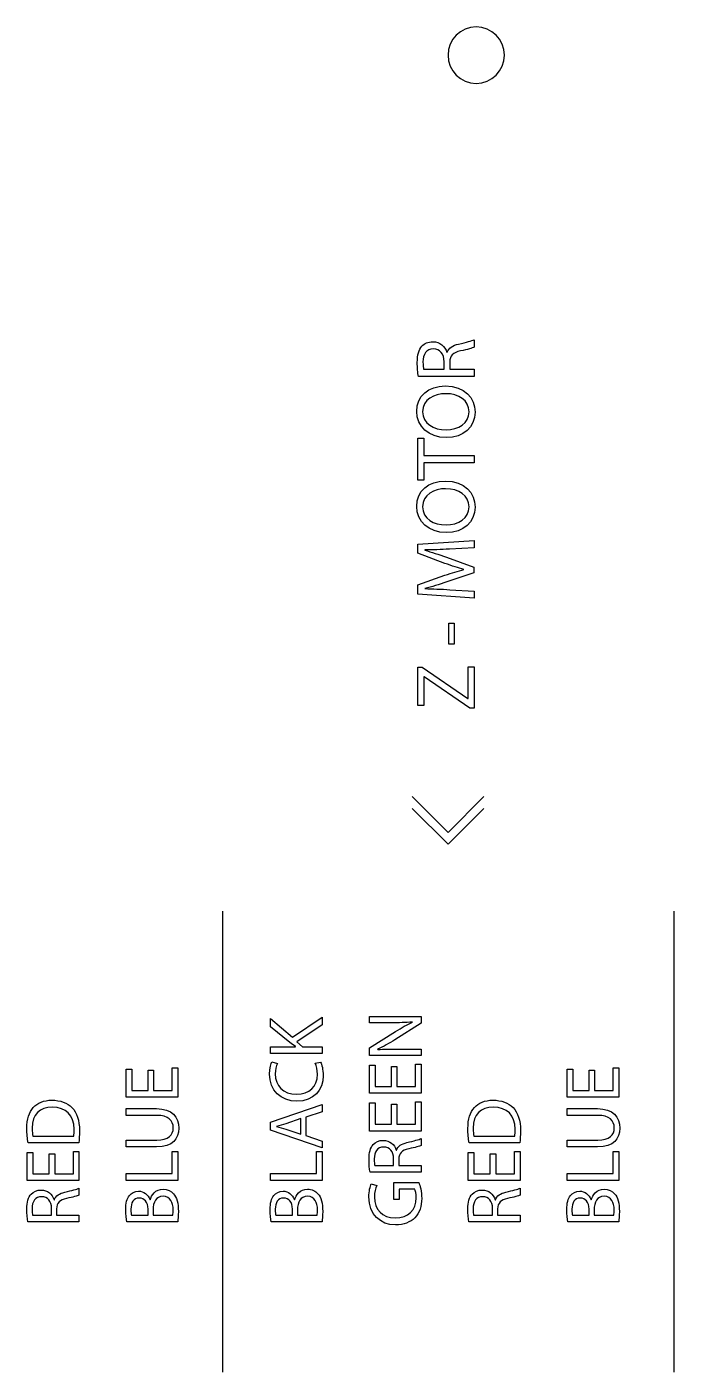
# Model space of a CAD drawing. Header units: millimetres. Extents: x 28 to 1172, y 29 to 868.
# Drawn here: x 247.1 to 273.3, y 626.3 to 680.6 of the extents above; entities that cross this region are included whole.
import ezdxf

# ---------------------------------------------------------------- set-up
doc = ezdxf.new("R2010")
doc.units = ezdxf.units.MM
doc.layers.add('Layer_1', color=7, linetype='CONTINUOUS', true_color=0xffffff)

msp = doc.modelspace()

# ---------------------------------------------------------------- linework, layer by layer
at = {"layer": 'Layer_1', "color": 1, "true_color": 0xff0000}
msp.add_lwpolyline([(264.139, 679.508), (264.139, 679.508)], dxfattribs=at)
at = {"layer": 'Layer_1', "color": 5, "true_color": 0x0000ff}
for points in [[(265.192, 668.007), (265.192, 667.703)], [(264.204, 667.094), (264.204, 666.816), (265.192, 666.816), (265.192, 666.521), (262.941, 666.521), (262.941, 666.521)], [(263.98, 666.816), (263.98, 667.117)], [(264.095, 667.5), (264.106, 667.5)], [(263.148, 666.816), (263.98, 666.816), (263.98, 666.816)], [(264.028, 666.138), (264.028, 666.138)], [(264.061, 664.364), (264.061, 664.364)], [(263.161, 663.03), (263.161, 662.336), (262.911, 662.336), (262.911, 664.025), (263.161, 664.025), (263.161, 663.328), (265.192, 663.328), (265.192, 663.03), (263.161, 663.03), (263.161, 663.03)], [(264.028, 662.297), (264.028, 662.297)], [(264.061, 660.524), (264.061, 660.524)], [(264.014, 658.968), (262.91, 659.375), (262.91, 659.75), (265.192, 659.893), (265.192, 659.601), (264.19, 659.547), (264.19, 659.547)], [(263.205, 659.51), (263.205, 659.503)], [(264.072, 659.216), (265.179, 658.813), (265.179, 658.589), (264.092, 658.217)], [(264.214, 657.906), (265.192, 657.845), (265.192, 657.564), (262.91, 657.723), (262.91, 658.099), (264.014, 658.488)], [(264.782, 658.718), (264.782, 658.725)], [(263.205, 657.956), (263.205, 657.95)], [(264.17, 655.711), (264.17, 656.547), (264.387, 656.547), (264.387, 655.711), (264.17, 655.711), (264.17, 655.711)], [(265.02, 653.12), (263.168, 654.383), (263.158, 654.383), (263.158, 653.229), (262.911, 653.229), (262.911, 654.769), (263.09, 654.769), (264.935, 653.51), (264.945, 653.51), (264.945, 654.786), (265.192, 654.786), (265.192, 653.12), (265.02, 653.12), (265.02, 653.12)], [(265.592, 649.55), (264.139, 648.097), (262.686, 649.55)], [(265.592, 649.07), (264.139, 647.617), (262.686, 649.07)], [(255.022, 626.289), (255.022, 644.916)], [(273.283, 626.289), (273.283, 644.916)], [(257.742, 639.604), (256.957, 640.244), (256.957, 640.579), (257.845, 639.822), (259.049, 640.638), (259.049, 640.318), (258.022, 639.632), (258.251, 639.43), (259.049, 639.43), (259.049, 639.16), (256.957, 639.16), (256.957, 639.16)], [(261.832, 640.405), (260.956, 640.405), (260.956, 640.66), (263.049, 640.66), (263.049, 640.387), (261.987, 639.722)], [(262.695, 640.427), (262.692, 640.436)], [(263.049, 639.089), (260.956, 639.089), (260.956, 639.387), (262.015, 640.055)], [(256.957, 639.16), (256.957, 639.43), (257.966, 639.43), (257.966, 639.44)], [(261.288, 639.334), (261.292, 639.325)], [(262.155, 639.343), (263.049, 639.343), (263.049, 639.089), (263.049, 639.089)], [(257.016, 638.825), (257.236, 638.757)], [(258.767, 638.766), (258.984, 638.819), (258.984, 638.819)], [(262.068, 638.642), (262.068, 637.832), (262.823, 637.832), (262.823, 638.738), (263.049, 638.738), (263.049, 637.558), (260.956, 637.558), (260.956, 638.692), (261.183, 638.692), (261.183, 637.832), (261.844, 637.832), (261.844, 638.642), (262.068, 638.642), (262.068, 638.642)], [(252.228, 638.484), (252.228, 637.673), (252.982, 637.673), (252.982, 638.58), (253.209, 638.58), (253.209, 637.4), (251.116, 637.4), (251.116, 638.534), (251.343, 638.534), (251.343, 637.673), (252.004, 637.673), (252.004, 638.484), (252.228, 638.484), (252.228, 638.484)], [(270.068, 638.484), (270.068, 637.673), (270.823, 637.673), (270.823, 638.58), (271.049, 638.58), (271.049, 637.4), (268.957, 637.4), (268.957, 638.534), (269.183, 638.534), (269.183, 637.673), (269.844, 637.673), (269.844, 638.484), (270.068, 638.484), (270.068, 638.484)], [(258.391, 635.845), (259.049, 635.627), (259.049, 635.348), (256.957, 636.062), (256.957, 636.385), (259.049, 637.099), (259.049, 636.811), (258.391, 636.587), (258.391, 635.845), (258.391, 635.845)], [(262.068, 637.115), (262.068, 636.304), (262.823, 636.304), (262.823, 637.211), (263.049, 637.211), (263.049, 636.031), (260.956, 636.031), (260.956, 637.164), (261.183, 637.164), (261.183, 636.304), (261.844, 636.304), (261.844, 637.115), (262.068, 637.115), (262.068, 637.115)], [(252.358, 636.662), (251.116, 636.662), (251.116, 636.935), (252.34, 636.935)], [(270.198, 636.662), (268.957, 636.662), (268.957, 636.935), (270.18, 636.935)], [(257.196, 636.217), (257.196, 636.211)], [(257.575, 636.105), (258.18, 635.901), (258.18, 636.534), (258.18, 636.534)], [(258.18, 636.534), (257.578, 636.326)], [(249.202, 635.556), (247.148, 635.556), (247.148, 635.556)], [(247.343, 635.826), (248.998, 635.826), (248.998, 635.826)], [(251.116, 635.665), (252.358, 635.665)], [(252.349, 635.392), (251.116, 635.392), (251.116, 635.665), (251.116, 635.665)], [(263.049, 635.727), (263.049, 635.448)], [(267.043, 635.556), (264.988, 635.556), (264.988, 635.556)], [(265.183, 635.826), (266.838, 635.826), (266.838, 635.826)], [(268.957, 635.665), (270.198, 635.665)], [(270.189, 635.392), (268.957, 635.392), (268.957, 635.665), (268.957, 635.665)], [(248.228, 635.109), (248.228, 634.299), (248.982, 634.299), (248.982, 635.206), (249.209, 635.206), (249.209, 634.026), (247.116, 634.026), (247.116, 635.159), (247.343, 635.159), (247.343, 634.299), (248.004, 634.299), (248.004, 635.109), (248.228, 635.109), (248.228, 635.109)], [(251.116, 634.038), (251.116, 634.311), (252.982, 634.311), (252.982, 635.206), (253.209, 635.206), (253.209, 634.038), (251.116, 634.038), (251.116, 634.038)], [(256.957, 634.038), (256.957, 634.311), (258.823, 634.311), (258.823, 635.206), (259.049, 635.206), (259.049, 634.038), (256.957, 634.038), (256.957, 634.038)], [(261.938, 634.634), (261.938, 634.911)], [(262.043, 635.261), (262.053, 635.261)], [(266.068, 635.109), (266.068, 634.299), (266.823, 634.299), (266.823, 635.206), (267.049, 635.206), (267.049, 634.026), (264.957, 634.026), (264.957, 635.159), (265.183, 635.159), (265.183, 634.299), (265.845, 634.299), (265.845, 635.109), (266.068, 635.109), (266.068, 635.109)], [(268.957, 634.038), (268.957, 634.311), (270.823, 634.311), (270.823, 635.206), (271.049, 635.206), (271.049, 634.038), (268.957, 634.038), (268.957, 634.038)], [(262.142, 634.889), (262.142, 634.634), (263.049, 634.634), (263.049, 634.364), (260.984, 634.364), (260.984, 634.364)], [(261.174, 634.634), (261.938, 634.634), (261.938, 634.634)], [(261.031, 633.892), (261.251, 633.824)], [(262.791, 633.687), (262.167, 633.687), (262.167, 633.265), (261.95, 633.265), (261.95, 633.954), (262.956, 633.954), (262.956, 633.954)], [(249.209, 633.722), (249.209, 633.442)], [(267.049, 633.722), (267.049, 633.442)], [(248.302, 632.883), (248.302, 632.629), (249.209, 632.629), (249.209, 632.358), (247.144, 632.358), (247.144, 632.358)], [(248.098, 632.629), (248.098, 632.905)], [(248.203, 633.256), (248.212, 633.256)], [(252.004, 632.629), (252.004, 632.874)], [(252.082, 633.247), (252.091, 633.247)], [(252.206, 632.852), (252.206, 632.629), (253.004, 632.629), (253.004, 632.629)], [(257.845, 632.629), (257.845, 632.874)], [(257.922, 633.247), (257.932, 633.247)], [(258.046, 632.852), (258.046, 632.629), (258.844, 632.629), (258.844, 632.629)], [(266.143, 632.883), (266.143, 632.629), (267.049, 632.629), (267.049, 632.358), (264.984, 632.358), (264.984, 632.358)], [(265.938, 632.629), (265.938, 632.905)], [(266.043, 633.256), (266.053, 633.256)], [(269.844, 632.629), (269.844, 632.874)], [(269.922, 633.247), (269.931, 633.247)], [(270.046, 632.852), (270.046, 632.629), (270.844, 632.629), (270.844, 632.629)], [(247.334, 632.629), (248.098, 632.629), (248.098, 632.629)], [(253.203, 632.358), (251.147, 632.358), (251.147, 632.358)], [(251.327, 632.629), (252.004, 632.629), (252.004, 632.629)], [(259.043, 632.358), (256.988, 632.358), (256.988, 632.358)], [(257.168, 632.629), (257.845, 632.629), (257.845, 632.629)], [(265.174, 632.629), (265.938, 632.629), (265.938, 632.629)], [(271.043, 632.358), (268.988, 632.358), (268.988, 632.358)], [(269.168, 632.629), (269.844, 632.629), (269.844, 632.629)]]:
    msp.add_lwpolyline(points, dxfattribs=at)
at = {"layer": 'Layer_1', "color": 1, "true_color": 0xff0000}
for points in [[(265.278, 680.648), (264.649, 680.648), (264.139, 680.138), (264.139, 679.508)], [(266.418, 679.508), (266.418, 680.138), (265.908, 680.648), (265.278, 680.648)], [(264.139, 679.508), (264.139, 678.878), (264.649, 678.367), (265.278, 678.367)], [(265.278, 678.367), (265.908, 678.367), (266.418, 678.878), (266.418, 679.508)]]:
    msp.add_open_spline(points, degree=3, dxfattribs=at)
at = {"layer": 'Layer_1', "color": 5, "true_color": 0x0000ff}
for points in [[(262.894, 667.087), (262.894, 667.402), (262.955, 667.608), (263.08, 667.747)], [(263.08, 667.747), (263.182, 667.858), (263.337, 667.926), (263.517, 667.926)], [(263.547, 667.632), (263.253, 667.632), (263.124, 667.419), (263.124, 667.107)], [(263.517, 667.926), (263.815, 667.926), (264.014, 667.737), (264.095, 667.5)], [(263.98, 667.117), (263.98, 667.432), (263.808, 667.632), (263.547, 667.632)], [(264.106, 667.5), (264.166, 667.672), (264.329, 667.777), (264.566, 667.831)], [(264.647, 667.554), (264.332, 667.486), (264.214, 667.361), (264.204, 667.094)], [(264.566, 667.831), (264.884, 667.906), (265.104, 667.96), (265.192, 668.007)], [(265.192, 667.703), (265.124, 667.666), (264.931, 667.615), (264.647, 667.554)], [(262.941, 666.521), (262.914, 666.67), (262.894, 666.887), (262.894, 667.087)], [(263.124, 667.107), (263.124, 666.965), (263.134, 666.867), (263.148, 666.816)], [(262.87, 665.109), (262.87, 665.735), (263.347, 666.138), (264.028, 666.138)], [(264.028, 666.138), (264.81, 666.138), (265.229, 665.66), (265.229, 665.078)], [(264.041, 665.826), (263.584, 665.826), (263.11, 665.589), (263.11, 665.099)], [(264.989, 665.095), (264.989, 665.562), (264.559, 665.826), (264.041, 665.826)], [(264.069, 664.053), (263.344, 664.053), (262.87, 664.499), (262.87, 665.109)], [(263.11, 665.099), (263.11, 664.608), (263.564, 664.364), (264.061, 664.364)], [(264.061, 664.364), (264.553, 664.364), (264.989, 664.628), (264.989, 665.095)], [(265.229, 665.078), (265.229, 664.472), (264.759, 664.053), (264.069, 664.053)], [(262.87, 661.268), (262.87, 661.894), (263.347, 662.297), (264.028, 662.297)], [(264.028, 662.297), (264.81, 662.297), (265.229, 661.82), (265.229, 661.238)], [(264.041, 661.986), (263.584, 661.986), (263.11, 661.749), (263.11, 661.258)], [(264.989, 661.255), (264.989, 661.722), (264.559, 661.986), (264.041, 661.986)], [(264.069, 660.212), (263.344, 660.212), (262.87, 660.659), (262.87, 661.268)], [(263.11, 661.258), (263.11, 660.767), (263.564, 660.524), (264.061, 660.524)], [(264.061, 660.524), (264.553, 660.524), (264.989, 660.788), (264.989, 661.255)], [(265.229, 661.238), (265.229, 660.632), (264.759, 660.212), (264.069, 660.212)], [(264.19, 659.547), (263.872, 659.53), (263.486, 659.51), (263.205, 659.51)], [(263.205, 659.503), (263.469, 659.422), (263.757, 659.33), (264.072, 659.216)], [(264.782, 658.725), (264.552, 658.786), (264.302, 658.867), (264.014, 658.968)], [(264.014, 658.488), (264.295, 658.583), (264.545, 658.657), (264.782, 658.718)], [(264.092, 658.217), (263.767, 658.109), (263.476, 658.021), (263.205, 657.956)], [(263.205, 657.95), (263.489, 657.943), (263.868, 657.926), (264.214, 657.906)], [(262.692, 640.436), (262.413, 640.411), (262.158, 640.405), (261.832, 640.405)], [(262.015, 640.055), (262.261, 640.207), (262.481, 640.331), (262.695, 640.427)], [(257.966, 639.44), (257.885, 639.496), (257.811, 639.551), (257.742, 639.604)], [(261.987, 639.722), (261.754, 639.576), (261.515, 639.437), (261.288, 639.334)], [(261.292, 639.325), (261.555, 639.34), (261.807, 639.343), (262.155, 639.343)], [(256.922, 638.329), (256.922, 638.586), (256.979, 638.754), (257.016, 638.825)], [(257.236, 638.757), (257.187, 638.658), (257.149, 638.512), (257.149, 638.338)], [(258.854, 638.322), (258.854, 638.49), (258.819, 638.658), (258.767, 638.766)], [(258.984, 638.819), (259.034, 638.723), (259.084, 638.521), (259.084, 638.267)], [(258.022, 637.236), (257.364, 637.236), (256.922, 637.68), (256.922, 638.329)], [(257.149, 638.338), (257.149, 637.847), (257.463, 637.521), (258.012, 637.521)], [(258.012, 637.521), (258.528, 637.521), (258.854, 637.816), (258.854, 638.322)], [(259.084, 638.267), (259.084, 637.676), (258.711, 637.236), (258.022, 637.236)], [(247.362, 636.978), (247.533, 637.168), (247.774, 637.276), (248.113, 637.276)], [(248.113, 637.276), (248.454, 637.276), (248.734, 637.168), (248.926, 636.975)], [(265.202, 636.978), (265.373, 637.168), (265.615, 637.276), (265.953, 637.276)], [(265.953, 637.276), (266.295, 637.276), (266.574, 637.168), (266.767, 636.975)], [(247.101, 636.13), (247.101, 636.519), (247.194, 636.795), (247.362, 636.978)], [(248.122, 636.991), (247.629, 636.994), (247.315, 636.714), (247.315, 636.143)], [(249.01, 636.1), (249.01, 636.68), (248.687, 636.991), (248.122, 636.991)], [(248.926, 636.975), (249.122, 636.776), (249.228, 636.454), (249.228, 636.047)], [(252.34, 636.935), (252.982, 636.935), (253.243, 636.596), (253.243, 636.143)], [(253.023, 636.152), (253.023, 636.459), (252.818, 636.662), (252.358, 636.662)], [(264.941, 636.13), (264.941, 636.519), (265.035, 636.795), (265.202, 636.978)], [(265.963, 636.991), (265.469, 636.994), (265.155, 636.714), (265.155, 636.143)], [(266.851, 636.1), (266.851, 636.68), (266.528, 636.991), (265.963, 636.991)], [(266.767, 636.975), (266.963, 636.776), (267.068, 636.454), (267.068, 636.047)], [(270.18, 636.935), (270.823, 636.935), (271.083, 636.596), (271.083, 636.143)], [(270.863, 636.152), (270.863, 636.459), (270.658, 636.662), (270.198, 636.662)], [(247.148, 635.556), (247.119, 635.721), (247.101, 635.916), (247.101, 636.13)], [(247.315, 636.143), (247.315, 636.003), (247.327, 635.898), (247.343, 635.826)], [(248.998, 635.826), (249.007, 635.894), (249.01, 635.994), (249.01, 636.1)], [(249.228, 636.047), (249.228, 635.851), (249.218, 635.693), (249.202, 635.556)], [(253.243, 636.143), (253.243, 635.715), (253.001, 635.392), (252.349, 635.392)], [(252.358, 635.665), (252.824, 635.665), (253.023, 635.873), (253.023, 636.152)], [(257.578, 636.326), (257.441, 636.279), (257.317, 636.248), (257.196, 636.217)], [(257.196, 636.211), (257.317, 636.18), (257.447, 636.149), (257.575, 636.105)], [(264.988, 635.556), (264.96, 635.721), (264.941, 635.916), (264.941, 636.13)], [(265.155, 636.143), (265.155, 636.003), (265.168, 635.898), (265.183, 635.826)], [(266.838, 635.826), (266.848, 635.894), (266.851, 635.994), (266.851, 636.1)], [(267.068, 636.047), (267.068, 635.851), (267.059, 635.693), (267.043, 635.556)], [(271.083, 636.143), (271.083, 635.715), (270.841, 635.392), (270.189, 635.392)], [(270.198, 635.665), (270.664, 635.665), (270.863, 635.873), (270.863, 636.152)], [(260.941, 634.883), (260.941, 635.171), (260.997, 635.361), (261.112, 635.488)], [(261.112, 635.488), (261.205, 635.59), (261.348, 635.653), (261.512, 635.653)], [(261.512, 635.653), (261.786, 635.653), (261.969, 635.479), (262.043, 635.261)], [(262.053, 635.261), (262.109, 635.42), (262.258, 635.516), (262.475, 635.566)], [(262.475, 635.566), (262.767, 635.634), (262.968, 635.684), (263.049, 635.727)], [(261.54, 635.382), (261.27, 635.382), (261.152, 635.187), (261.152, 634.901)], [(261.938, 634.911), (261.938, 635.199), (261.779, 635.382), (261.54, 635.382)], [(262.549, 635.311), (262.261, 635.249), (262.152, 635.134), (262.142, 634.889)], [(263.049, 635.448), (262.987, 635.414), (262.81, 635.367), (262.549, 635.311)], [(260.984, 634.364), (260.96, 634.501), (260.941, 634.7), (260.941, 634.883)], [(261.152, 634.901), (261.152, 634.771), (261.162, 634.681), (261.174, 634.634)], [(260.935, 633.368), (260.935, 633.61), (260.988, 633.802), (261.031, 633.892)], [(261.251, 633.824), (261.199, 633.712), (261.162, 633.573), (261.162, 633.361)], [(262.956, 633.954), (263.003, 633.833), (263.071, 633.591), (263.071, 633.308)], [(247.101, 632.877), (247.101, 633.166), (247.157, 633.355), (247.272, 633.483)], [(247.272, 633.483), (247.365, 633.585), (247.507, 633.647), (247.672, 633.647)], [(247.7, 633.377), (247.43, 633.377), (247.312, 633.181), (247.312, 632.896)], [(247.672, 633.647), (247.945, 633.647), (248.129, 633.473), (248.203, 633.256)], [(248.098, 632.905), (248.098, 633.194), (247.939, 633.377), (247.7, 633.377)], [(248.212, 633.256), (248.268, 633.415), (248.417, 633.511), (248.635, 633.56)], [(248.709, 633.306), (248.42, 633.244), (248.312, 633.129), (248.302, 632.883)], [(248.635, 633.56), (248.926, 633.628), (249.128, 633.678), (249.209, 633.722)], [(249.209, 633.442), (249.147, 633.408), (248.97, 633.361), (248.709, 633.306)], [(251.101, 632.852), (251.101, 633.122), (251.147, 633.296), (251.253, 633.424)], [(251.253, 633.424), (251.334, 633.532), (251.458, 633.6), (251.622, 633.6)], [(251.65, 633.324), (251.408, 633.324), (251.309, 633.141), (251.309, 632.868)], [(251.622, 633.6), (251.827, 633.6), (252.004, 633.464), (252.082, 633.247)], [(252.004, 632.874), (252.004, 633.156), (251.852, 633.324), (251.65, 633.324)], [(252.091, 633.247), (252.138, 633.445), (252.302, 633.678), (252.613, 633.678)], [(252.61, 633.393), (252.327, 633.393), (252.206, 633.147), (252.206, 632.852)], [(253.017, 632.855), (253.017, 633.135), (252.914, 633.393), (252.61, 633.393)], [(252.613, 633.678), (252.793, 633.678), (252.933, 633.607), (253.032, 633.498)], [(253.032, 633.498), (253.165, 633.355), (253.228, 633.119), (253.228, 632.778)], [(256.941, 632.852), (256.941, 633.122), (256.988, 633.296), (257.093, 633.424)], [(257.093, 633.424), (257.174, 633.532), (257.298, 633.6), (257.463, 633.6)], [(257.491, 633.324), (257.249, 633.324), (257.149, 633.141), (257.149, 632.868)], [(257.463, 633.6), (257.668, 633.6), (257.845, 633.464), (257.922, 633.247)], [(257.845, 632.874), (257.845, 633.156), (257.693, 633.324), (257.491, 633.324)], [(257.932, 633.247), (257.978, 633.445), (258.143, 633.678), (258.453, 633.678)], [(258.45, 633.393), (258.168, 633.393), (258.046, 633.147), (258.046, 632.852)], [(258.857, 632.855), (258.857, 633.135), (258.755, 633.393), (258.45, 633.393)], [(258.453, 633.678), (258.633, 633.678), (258.773, 633.607), (258.873, 633.498)], [(258.873, 633.498), (259.006, 633.355), (259.068, 633.119), (259.068, 632.778)], [(262.015, 632.235), (261.391, 632.235), (260.935, 632.666), (260.935, 633.368)], [(261.162, 633.361), (261.162, 632.852), (261.478, 632.52), (262.003, 632.52)], [(262.003, 632.52), (262.534, 632.52), (262.848, 632.837), (262.848, 633.327)], [(262.848, 633.327), (262.848, 633.504), (262.823, 633.625), (262.791, 633.687)], [(263.071, 633.308), (263.071, 632.992), (262.99, 632.731), (262.795, 632.526)], [(264.941, 632.877), (264.941, 633.166), (264.997, 633.355), (265.112, 633.483)], [(265.112, 633.483), (265.205, 633.585), (265.348, 633.647), (265.512, 633.647)], [(265.54, 633.377), (265.27, 633.377), (265.152, 633.181), (265.152, 632.896)], [(265.512, 633.647), (265.786, 633.647), (265.969, 633.473), (266.043, 633.256)], [(265.938, 632.905), (265.938, 633.194), (265.779, 633.377), (265.54, 633.377)], [(266.053, 633.256), (266.108, 633.415), (266.257, 633.511), (266.475, 633.56)], [(266.549, 633.306), (266.261, 633.244), (266.152, 633.129), (266.143, 632.883)], [(266.475, 633.56), (266.767, 633.628), (266.968, 633.678), (267.049, 633.722)], [(267.049, 633.442), (266.987, 633.408), (266.81, 633.361), (266.549, 633.306)], [(268.941, 632.852), (268.941, 633.122), (268.988, 633.296), (269.093, 633.424)], [(269.093, 633.424), (269.174, 633.532), (269.298, 633.6), (269.463, 633.6)], [(269.491, 633.324), (269.248, 633.324), (269.149, 633.141), (269.149, 632.868)], [(269.463, 633.6), (269.668, 633.6), (269.844, 633.464), (269.922, 633.247)], [(269.844, 632.874), (269.844, 633.156), (269.692, 633.324), (269.491, 633.324)], [(269.931, 633.247), (269.978, 633.445), (270.143, 633.678), (270.453, 633.678)], [(270.45, 633.393), (270.168, 633.393), (270.046, 633.147), (270.046, 632.852)], [(270.857, 632.855), (270.857, 633.135), (270.754, 633.393), (270.45, 633.393)], [(270.453, 633.678), (270.633, 633.678), (270.773, 633.607), (270.872, 633.498)], [(270.872, 633.498), (271.006, 633.355), (271.068, 633.119), (271.068, 632.778)], [(247.144, 632.358), (247.119, 632.495), (247.101, 632.694), (247.101, 632.877)], [(247.312, 632.896), (247.312, 632.765), (247.321, 632.675), (247.334, 632.629)], [(251.147, 632.358), (251.119, 632.476), (251.101, 632.666), (251.101, 632.852)], [(251.309, 632.868), (251.309, 632.743), (251.318, 632.672), (251.327, 632.629)], [(253.004, 632.629), (253.013, 632.684), (253.017, 632.759), (253.017, 632.855)], [(253.228, 632.778), (253.228, 632.591), (253.215, 632.449), (253.203, 632.358)], [(256.988, 632.358), (256.96, 632.476), (256.941, 632.666), (256.941, 632.852)], [(257.149, 632.868), (257.149, 632.743), (257.158, 632.672), (257.168, 632.629)], [(258.844, 632.629), (258.854, 632.684), (258.857, 632.759), (258.857, 632.855)], [(259.068, 632.778), (259.068, 632.591), (259.056, 632.449), (259.043, 632.358)], [(264.984, 632.358), (264.96, 632.495), (264.941, 632.694), (264.941, 632.877)], [(265.152, 632.896), (265.152, 632.765), (265.162, 632.675), (265.174, 632.629)], [(268.988, 632.358), (268.959, 632.476), (268.941, 632.666), (268.941, 632.852)], [(269.149, 632.868), (269.149, 632.743), (269.158, 632.672), (269.168, 632.629)], [(270.844, 632.629), (270.854, 632.684), (270.857, 632.759), (270.857, 632.855)], [(271.068, 632.778), (271.068, 632.591), (271.056, 632.449), (271.043, 632.358)], [(262.795, 632.526), (262.621, 632.346), (262.341, 632.235), (262.015, 632.235)]]:
    msp.add_open_spline(points, degree=3, dxfattribs=at)

doc.saveas('drawing.dxf')
